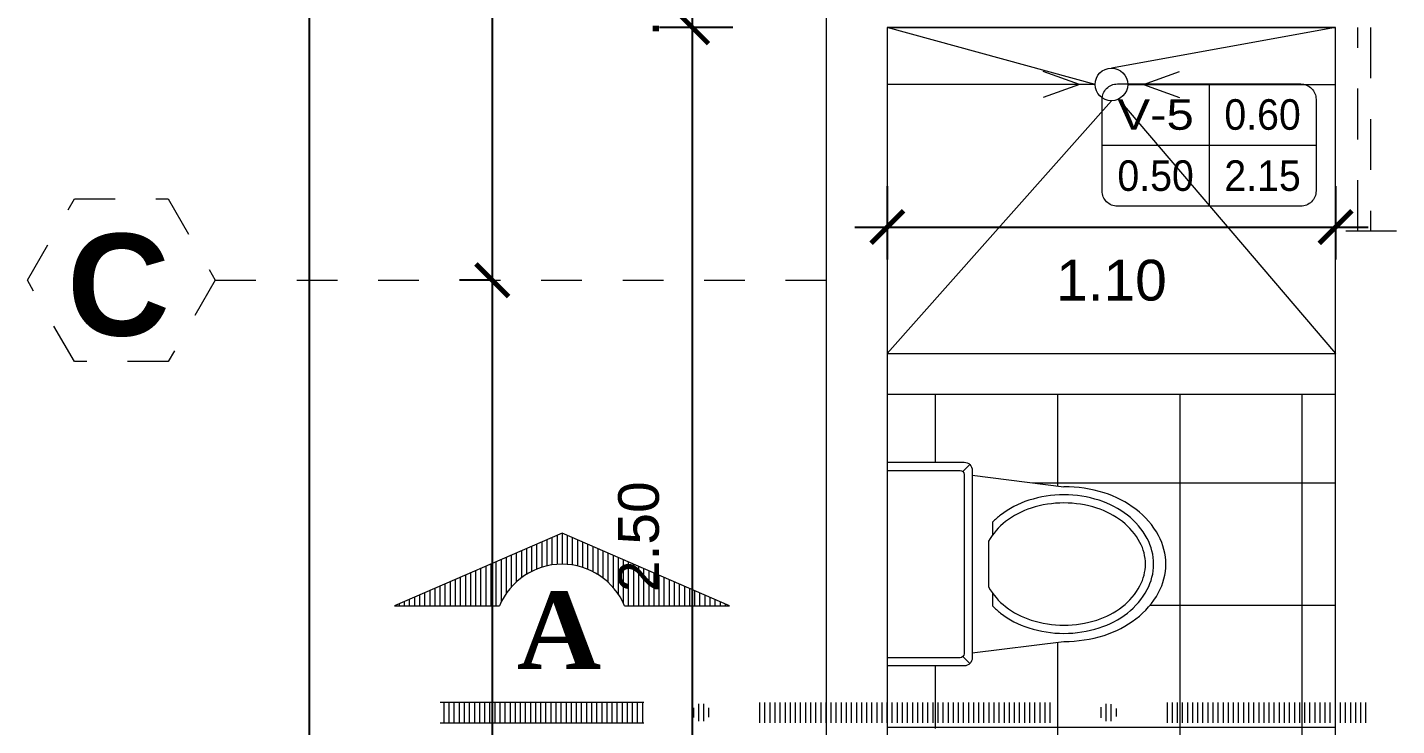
# Model space of a CAD drawing. Header units: millimetres. Extents: x -59 to 123, y 54 to 155.
# Drawn here: x -42.769 to -39.408, y 138.894 to 140.607 of the extents above; entities that cross this region are included whole.
import ezdxf
from ezdxf.enums import TextEntityAlignment as Align

# ---------------------------------------------------------------- set-up
doc = ezdxf.new("R2010")
doc.units = ezdxf.units.MM
for name, pattern in [('ACAD_ISO02W100', [15, 12, -3]), ('CONTINUA', [0]), ('DASHDOT', [25.4, 12.7, -6.35, 0, -6.35]), ('HIDDEN2', [0.1875, 0.125, -0.0625])]:
    doc.linetypes.add(name, pattern=pattern)
doc.layers.get('0').update_dxf_attribs({"lineweight": 9})
doc.layers.get('Defpoints').update_dxf_attribs({"lineweight": 0})
doc.layers.add('A-COT', color=8, linetype='Continuous')
doc.layers.add('A-PROY', color=8, linetype='HIDDEN2')
for name, color, linetype, lineweight in [('DET-CORTE', 86, 'Continuous', 50), ('EJES', 6, 'ACAD_ISO02W100', 5), ('HP-Mobiliario', 251, 'Continuous', 0), ('MUROS', 7, 'Continuous', 80), ('pisos', 251, 'Continuous', 0), ('TEXTOS', 3, 'Continuous', 0), ('VIDRIO', 7, 'Continuous', 5)]:
    doc.layers.add(name, color=color, linetype=linetype, lineweight=lineweight)
doc.styles.add('ARIAL', font='arial.ttf')
doc.styles.add('ARIALREG', font='timesbd.ttf')
doc.styles.add('S', font='romand.shx')
doc.styles.add('STILUS', font='arial.ttf')
doc.styles.add('style1', font='arial.ttf', dxfattribs={"height": 0.1})
doc.dimstyles.new('luis1', dxfattribs={"dimtxt": 0.1, "dimasz": 0.08, "dimexe": 0.08, "dimexo": 0.08, "dimgap": 0.08, "dimtad": 2, "dimzin": 4, "dimdsep": 46, "dimtxsty": 'style1', "dimblk": 'ARCHTICK', "dimcen": 2, "dimdle": 0.08, "dimclrd": 256, "dimclre": 256, "dimclrt": 256, "dimadec": 0, "dimazin": 1, "dimtfac": 1, "dimtix": 1, "dimtmove": 0, "dimatfit": 3, "dimfxl": 1, "dimtolj": 1, "dimarcsym": 0})

# ---------------------------------------------------------------- blocks, each defined once
blk = doc.blocks.new('A$C16406C30')
at = {"layer": 'HP-Mobiliario'}
for p, q in [((0.1885, 0.5), (0, 0.5)), ((0.1785, 0.48), (0, 0.48)), ((0.2026, 0.4941), (0.1856, 0.4771)), ((0.2085, 0.02), (0.2085, 0.48)), ((0.1885, 0.03), (0.1885, 0.47)), ((0.2085, 0.4681), (0.4335, 0.44)), ((0.2585, 0.3218), (0.2585, 0.3528)), ((0.2485, 0.1938), (0.2485, 0.3062)), ((0.2585, 0.1472), (0.2585, 0.1782)), ((0.2085, 0.0319), (0.4335, 0.06)), ((0, 0.02), (0.1785, 0.02)), ((0, 0), (0.1885, 0)), ((0.2026, 0.0059), (0.1856, 0.0229))]:
    blk.add_line(p, q, dxfattribs=at)
for points in [[(0.4335, 0.44, -0.076393), (0.532, 0.4249, -0.086437), (0.6103, 0.3844, -0.105872), (0.6657, 0.3199, -0.125404), (0.6835, 0.25, -0.125404), (0.6657, 0.1801, -0.105872), (0.6103, 0.1156, -0.086437), (0.532, 0.0751, -0.076393), (0.4335, 0.06, -0.076393)], [(0.2585, 0.3528, -0.0362), (0.2779, 0.3702, -0.08725), (0.347, 0.4065, -0.077598), (0.4335, 0.42, -0.077598), (0.52, 0.4065, -0.08725), (0.5891, 0.3702, -0.105601), (0.6378, 0.3127, -0.12364), (0.6535, 0.25, -0.12364), (0.6378, 0.1873, -0.105601), (0.5891, 0.1298, -0.08725), (0.52, 0.0935, -0.077598), (0.4335, 0.08, -0.077598)], [(0.2485, 0.3062, -0.100268), (0.2902, 0.3544, -0.08725), (0.3531, 0.3874, -0.077598), (0.4335, 0.4, -0.077598), (0.5139, 0.3874, -0.08725), (0.5768, 0.3544, -0.105601), (0.6201, 0.3032, -0.12364), (0.6335, 0.25, -0.12364), (0.6201, 0.1968, -0.105601), (0.5768, 0.1456, -0.08725), (0.5139, 0.1126, -0.077598), (0.4335, 0.1, -0.077598)], [(0.4335, 0.1, -0.077598), (0.3531, 0.1126, -0.08725), (0.2902, 0.1456, -0.100268), (0.2485, 0.1938, -0.12364)], [(0.4335, 0.08, -0.077598), (0.347, 0.0935, -0.08725), (0.2779, 0.1298, -0.0362), (0.2585, 0.1472, -0.12364)]]:
    blk.add_lwpolyline(points, format="xyb", dxfattribs=at)
for centre, radius, start, end in [((0.1785, 0.47), 0.01, 0, 90), ((0.1885, 0.48), 0.02, 0, 90), ((0.1785, 0.03), 0.01, 270, 0), ((0.1885, 0.02), 0.02, 270, 0)]:
    blk.add_arc(centre, radius, start, end, dxfattribs=at)
blk = doc.blocks.new('CUADROVANOS3')
blk.add_lwpolyline([(-0.2625, -0.1125), (-0.2625, 0.1125, -0.414214), (-0.225, 0.15), (0.225, 0.15, -0.414214), (0.2625, 0.1125), (0.2625, -0.1125, -0.414214), (0.225, -0.15), (-0.225, -0.15, -0.414214)], format="xyb", close=True)
for points in [[(0, 0.15), (0, -0.15)], [(-0.2625, 0), (0.2625, 0)]]:
    blk.add_lwpolyline(points)
at = {"layer": 'TEXTOS', "style": 'S', "flags": 8}
for tag, width, p, p2 in [('CODIGO', 1.029412, (-0.225, 0.0375), (-0.0375, 0.0375)), ('ALFEIZAR', 0.739437, (0.0375, 0.0375), (0.225, 0.0375)), ('ANCHO', 0.772059, (-0.225, -0.1125), (-0.0375, -0.1125)), ('ALTO', 0.772059, (0.0375, -0.1125), (0.225, -0.1125))]:
    blk.add_attdef(tag, text='', height=0.075, dxfattribs=dict(at, width=width)).set_placement(p, p2, align=Align.FIT)
blk = doc.blocks.new('_ArchTick')
at = {"color": 0, "linetype": 'ByBlock', "const_width": 0.15}
blk.add_lwpolyline([(-0.5, -0.5), (0.5, 0.5)], dxfattribs=at)
blk = doc.blocks.new('*D306')
at = {"layer": 'A-COT', "linetype": 'Continuous', "lineweight": -2, "transparency": 16777216}
for p, q in [((-41.1369, 140.7573), (-41.1369, 140.8373)), ((-41.0369, 140.7573), (-41.2169, 140.7573)), ((-41.1369, 140.7573), (-41.1369, 140.6073)), ((-41.0369, 140.6073), (-41.2169, 140.6073)), ((-41.1369, 140.6073), (-41.1369, 140.5273))]:
    blk.add_line(p, q, dxfattribs=at)
at = {"layer": 'Defpoints', "color": 0, "linetype": 'CONTINUA', "transparency": 16777216}
for p in [(-40.6581, 140.7573), (-41.1369, 140.6073), (-40.6581, 140.6073)]:
    blk.add_point(p, dxfattribs=at)
at = {"layer": 'A-COT', "linetype": 'CONTINUA', "lineweight": -2, "transparency": 16777216, "xscale": 0.08, "yscale": 0.08, "zscale": 0.08}
for p, rotation in [((-41.1369, 140.7573), 270), ((-41.1369, 140.6073), 90)]:
    blk.add_blockref('_ArchTick', p, dxfattribs=dict(at, rotation=rotation))
at = {"layer": 'A-COT', "linetype": 'CONTINUA', "lineweight": 5, "transparency": 16777216, "insert": (-41.268, 140.6823), "char_height": 0.1, "attachment_point": 5, "rotation": 90, "style": 'style1'}
blk.add_mtext('\\A1;.15', dxfattribs=at)
blk = doc.blocks.new('*D307')
at = {"layer": 'A-COT', "linetype": 'Continuous', "lineweight": -2, "transparency": 16777216}
for p, q in [((-41.1369, 140.6873), (-41.1369, 138.0273)), ((-41.0369, 140.6073), (-41.2169, 140.6073)), ((-41.0369, 138.1073), (-41.2169, 138.1073))]:
    blk.add_line(p, q, dxfattribs=at)
at = {"layer": 'Defpoints', "color": 0, "linetype": 'CONTINUA', "transparency": 16777216}
for p in [(-40.6581, 140.6073), (-41.1369, 138.1073), (-40.6581, 138.1073)]:
    blk.add_point(p, dxfattribs=at)
at = {"layer": 'A-COT', "linetype": 'CONTINUA', "lineweight": -2, "transparency": 16777216, "xscale": 0.08, "yscale": 0.08, "zscale": 0.08}
for p, rotation in [((-41.1369, 140.6073), 90), ((-41.1369, 138.1073), 270)]:
    blk.add_blockref('_ArchTick', p, dxfattribs=dict(at, rotation=rotation))
at = {"layer": 'A-COT', "linetype": 'CONTINUA', "lineweight": 5, "transparency": 16777216, "insert": (-41.268, 139.3573), "char_height": 0.1, "attachment_point": 5, "rotation": 90, "style": 'style1'}
blk.add_mtext('\\A1;2.50', dxfattribs=at)
blk = doc.blocks.new('*D343')
at = {"layer": 'A-COT', "linetype": 'Continuous', "lineweight": -2, "transparency": 16777216}
for p, q in [((-40.6581, 140.2173), (-40.6581, 140.0373)), ((-39.5581, 140.2173), (-39.5581, 140.0373)), ((-40.7381, 140.1173), (-39.4781, 140.1173))]:
    blk.add_line(p, q, dxfattribs=at)
at = {"layer": 'Defpoints', "color": 0, "linetype": 'CONTINUA', "transparency": 16777216}
for p in [(-40.6581, 140.6073), (-39.5581, 140.6073), (-39.5581, 140.1173)]:
    blk.add_point(p, dxfattribs=at)
at = {"layer": 'A-COT', "linetype": 'CONTINUA', "lineweight": -2, "transparency": 16777216, "xscale": 0.08, "yscale": 0.08, "zscale": 0.08, "rotation": 180}
blk.add_blockref('_ArchTick', (-40.6581, 140.1173), dxfattribs=at)
at = {"layer": 'A-COT', "linetype": 'CONTINUA', "lineweight": -2, "transparency": 16777216, "xscale": 0.08, "yscale": 0.08, "zscale": 0.08}
blk.add_blockref('_ArchTick', (-39.5581, 140.1173), dxfattribs=at)
at = {"layer": 'A-COT', "linetype": 'CONTINUA', "lineweight": 5, "transparency": 16777216, "insert": (-40.1081, 139.9862), "char_height": 0.1, "attachment_point": 5, "style": 'style1'}
blk.add_mtext('\\A1;1.10', dxfattribs=at)
blk = doc.blocks.new('*D1234')
at = {"layer": 'A-COT', "linetype": 'Continuous', "lineweight": -2, "transparency": 16777216}
for p, q in [((-42.0774, 150.6123), (-42.0774, 131.4523)), ((-41.9774, 150.5323), (-42.1574, 150.5323)), ((-41.9774, 131.5323), (-42.1574, 131.5323))]:
    blk.add_line(p, q, dxfattribs=at)
at = {"layer": 'Defpoints', "color": 0, "linetype": 'CONTINUA', "transparency": 16777216}
for p in [(-40.8081, 150.5323), (-42.0774, 131.5323), (-40.8081, 131.5323)]:
    blk.add_point(p, dxfattribs=at)
at = {"layer": 'A-COT', "linetype": 'CONTINUA', "lineweight": -2, "transparency": 16777216, "xscale": 0.08, "yscale": 0.08, "zscale": 0.08}
for p, rotation in [((-42.0774, 150.5323), 90), ((-42.0774, 131.5323), 270)]:
    blk.add_blockref('_ArchTick', p, dxfattribs=dict(at, rotation=rotation))
at = {"layer": 'A-COT', "linetype": 'CONTINUA', "lineweight": 5, "transparency": 16777216, "insert": (-42.2085, 141.0323), "char_height": 0.1, "attachment_point": 5, "rotation": 90, "style": 'style1'}
blk.add_mtext('\\A1;19.00', dxfattribs=at)
blk = doc.blocks.new('*D1224')
at = {"layer": 'A-COT', "linetype": 'Continuous', "lineweight": -2, "transparency": 16777216}
for p, q in [((-41.6278, 142.4147), (-41.6278, 139.9067)), ((-41.5278, 142.3347), (-41.7078, 142.3347)), ((-41.6278, 139.9867), (-41.7078, 139.9867))]:
    blk.add_line(p, q, dxfattribs=at)
at = {"layer": 'Defpoints', "color": 0, "linetype": 'CONTINUA', "transparency": 16777216}
for p in [(-41.2286, 142.3347), (-41.6278, 139.9867), (-41.5572, 139.9867)]:
    blk.add_point(p, dxfattribs=at)
at = {"layer": 'A-COT', "linetype": 'CONTINUA', "lineweight": -2, "transparency": 16777216, "xscale": 0.08, "yscale": 0.08, "zscale": 0.08}
for p, rotation in [((-41.6278, 142.3347), 90), ((-41.6278, 139.9867), 270)]:
    blk.add_blockref('_ArchTick', p, dxfattribs=dict(at, rotation=rotation))
at = {"layer": 'A-COT', "linetype": 'CONTINUA', "lineweight": 5, "transparency": 16777216, "insert": (-41.7589, 141.1607), "char_height": 0.1, "attachment_point": 5, "rotation": 90, "style": 'style1'}
blk.add_mtext('\\A1;2.35', dxfattribs=at)
blk = doc.blocks.new('*D1225')
at = {"layer": 'A-COT', "linetype": 'Continuous', "lineweight": -2, "transparency": 16777216}
for p, q in [((-41.6278, 140.0667), (-41.6278, 136.5334)), ((-41.6278, 139.9867), (-41.7078, 139.9867)), ((-41.6278, 136.6134), (-41.7078, 136.6134))]:
    blk.add_line(p, q, dxfattribs=at)
at = {"layer": 'Defpoints', "color": 0, "linetype": 'CONTINUA', "transparency": 16777216}
for p in [(-41.5572, 139.9867), (-41.6278, 136.6134), (-41.5572, 136.6134)]:
    blk.add_point(p, dxfattribs=at)
at = {"layer": 'A-COT', "linetype": 'CONTINUA', "lineweight": -2, "transparency": 16777216, "xscale": 0.08, "yscale": 0.08, "zscale": 0.08}
for p, rotation in [((-41.6278, 139.9867), 90), ((-41.6278, 136.6134), 270)]:
    blk.add_blockref('_ArchTick', p, dxfattribs=dict(at, rotation=rotation))
at = {"layer": 'A-COT', "linetype": 'CONTINUA', "lineweight": 5, "transparency": 16777216, "insert": (-41.7589, 138.3001), "char_height": 0.1, "attachment_point": 5, "rotation": 90, "style": 'style1'}
blk.add_mtext('\\A1;3.37', dxfattribs=at)

msp = doc.modelspace()

# ---------------------------------------------------------------- hatches: boundary and pattern name
at = {"layer": 'DET-CORTE', "linetype": 'DASHDOT', "lineweight": 5, "ltscale": 0.1}
h = msp.add_hatch(dxfattribs=at)
h.set_pattern_fill('ANSI31', color=256, scale=0.1, angle=45, style=0)
h.set_pattern_definition([(90, (-159.130443, 94.118253), (-0.0125, 8e-19), [])])
h.paths.add_polyline_path([(-41.8677, 139.1877), (-41.4564, 139.3656), (-41.0452, 139.1877), (-41.3028, 139.1877, 0.66397), (-41.6101, 139.1877)])
h = msp.add_hatch(dxfattribs=at)
h.set_pattern_fill('ANSI31', color=256, scale=0.1, angle=45, style=0)
h.set_pattern_definition([(90, (74.454158, 99.556699), (0.0125, -8e-19), [])])
h.paths.add_polyline_path([(-39.4743, 138.9505), (-39.4743, 138.9005), (-39.9743, 138.9005), (-39.9743, 138.9505)])
h.paths.add_polyline_path([(-40.0936, 138.9257, -1), (-40.1378, 138.9257, -1)])
h.paths.add_polyline_path([(-40.2563, 138.9505), (-40.2563, 138.9005), (-40.9735, 138.9005), (-40.9735, 138.9505)])
h.paths.add_polyline_path([(-41.0926, 138.9257, -1), (-41.1368, 138.9257, -1)])
h.paths.add_polyline_path([(-41.2555, 138.9505), (-41.2555, 138.9005), (-41.7555, 138.9005), (-41.7555, 138.9505)])
at = {"layer": 'pisos', "lineweight": 5}
h = msp.add_hatch(dxfattribs=at)
h.set_pattern_fill('_USER', color=256, scale=0.3, angle=90, double=1, pattern_type=0)
h.set_pattern_definition([(90, (-122.13995, 144.88946), (-0.3, 2e-17), []), (180, (-122.13995, 144.88946), (-4e-17, -0.3), [])])
h.paths.add_polyline_path([(-39.5581, 139.7073), (-40.6581, 139.7073), (-40.6581, 139.5401), (-40.4696, 139.5401, -0.414214), (-40.4496, 139.5201), (-40.4496, 139.5082), (-40.2246, 139.4801, -0.076393), (-40.1262, 139.465, -0.086437), (-40.0479, 139.4244, -0.105872), (-39.9924, 139.36, -0.125404), (-39.9746, 139.2901, -0.125404), (-39.9924, 139.2202, -0.105872), (-40.0479, 139.1557, -0.086437), (-40.1262, 139.1152, -0.076393), (-40.2246, 139.1001), (-40.4496, 139.072), (-40.4496, 139.0601, -0.414214), (-40.4696, 139.0401), (-40.6581, 139.0401), (-40.6581, 138.8869), (-40.334, 138.8869, -0.414214), (-40.2621, 138.815), (-40.2621, 138.4307, -0.414214), (-40.334, 138.3589), (-40.6581, 138.3589), (-40.6581, 138.1073), (-40.3081, 138.1073), (-40.3081, 138.0406), (-40.2867, 138.0406, -0.263699), (-39.925, 138.6367), (-39.9239, 138.6374), (-39.8967, 138.5904), (-39.8924, 138.5929), (-39.8903, 138.5894), (-39.8785, 138.5962, -0.031911), (-39.8787, 138.5994, -1), (-39.8283, 138.5994, -0.60997), (-39.8681, 138.5789), (-39.8802, 138.5719), (-39.8783, 138.5686), (-39.8827, 138.5661), (-39.5793, 138.0406), (-39.5581, 138.0406)])
h.paths.add_polyline_path([(-39.9007, 138.5556), (-39.905, 138.5531), (-39.9069, 138.5565), (-39.919, 138.5495, -0.024441), (-39.9189, 138.547, -1), (-39.9693, 138.547, -0.620259), (-39.9289, 138.5671), (-39.917, 138.5739), (-39.9191, 138.5775), (-39.9147, 138.5799), (-39.9419, 138.627, 0.264315), (-40.287, 138.0194), (-40.2764, 138.0194), (-40.2764, 137.9573), (-39.5899, 137.9573), (-39.5899, 138.0194), (-39.5793, 138.0194), (-39.5793, 138.0406), (-39.5973, 138.0302)])

# ---------------------------------------------------------------- linework, layer by layer
at = {"lineweight": 5}
for p, q in [((-40.6581, 139.8073), (-39.5581, 139.8073)), ((-40.6581, 139.7073), (-39.5581, 139.7073))]:
    msp.add_line(p, q, dxfattribs=at)
at = {"layer": 'A-COT', "lineweight": 5}
for p, q in [((-40.1481, 140.4673), (-40.6581, 140.6073)), ((-39.5581, 140.6073), (-40.1081, 140.5073)), ((-40.1868, 140.4673), (-40.2756, 140.4993)), ((-40.0295, 140.4673), (-39.9407, 140.4993)), ((-40.1481, 140.4673), (-40.6581, 140.4673)), ((-40.1868, 140.4673), (-40.2756, 140.4353)), ((-40.0681, 140.4673), (-39.5581, 140.4673)), ((-40.0295, 140.4673), (-39.9407, 140.4353)), ((-40.1081, 140.4273), (-40.6581, 139.8073)), ((-40.0906, 140.4313), (-39.5581, 139.8073))]:
    msp.add_line(p, q, dxfattribs=at)
msp.add_circle((-40.1081, 140.4673), 0.04, dxfattribs=at)
at = {"layer": 'A-PROY', "lineweight": 5}
for p, q in [((-39.503, 140.1073), (-39.503, 140.6073)), ((-39.4726, 140.6073), (-39.4726, 140.1073)), ((-39.4081, 140.1073), (-39.5581, 140.1073))]:
    msp.add_line(p, q, dxfattribs=at)
at = {"layer": 'DET-CORTE', "linetype": 'DASHDOT', "lineweight": 5, "ltscale": 0.1}
for p, q in [((-41.2555, 138.9505), (-41.7555, 138.9505)), ((-41.2555, 138.9505), (-41.7555, 138.9505)), ((-41.2555, 138.9505), (-41.7555, 138.9505)), ((-41.7555, 138.9005), (-41.2555, 138.9005)), ((-41.7555, 138.9005), (-41.2555, 138.9005)), ((-41.7555, 138.9005), (-41.2555, 138.9005))]:
    msp.add_line(p, q, dxfattribs=at)
msp.add_lwpolyline([(-41.4564, 139.3656), (-41.8677, 139.1877), (-41.6101, 139.1877, -0.66397), (-41.3028, 139.1877), (-41.0452, 139.1877)], format="xyb", close=True, dxfattribs=at)
at = {"layer": 'EJES', "lineweight": 5, "ltscale": 0.003}
msp.add_line((-42.3076, 139.9867), (-40.8067, 139.9867), dxfattribs=at)
msp.add_lwpolyline([(-42.6534, 139.7871), (-42.7687, 139.9867), (-42.6534, 140.1863), (-42.4229, 140.1863), (-42.3076, 139.9867), (-42.4229, 139.7871)], close=True, dxfattribs=at)
at = {"layer": 'MUROS', "lineweight": 5}
for p, q in [((-40.8081, 150.5323), (-40.8081, 135.1073)), ((-40.6581, 140.6073), (-39.5581, 140.6073))]:
    msp.add_line(p, q, dxfattribs=at)
at = {"layer": 'MUROS', "linetype": 'CONTINUA', "lineweight": 5}
for p, q in [((-40.6581, 140.6073), (-40.6581, 138.1073)), ((-39.5581, 140.6073), (-40.6581, 140.6073)), ((-40.6581, 140.6073), (-40.6581, 138.1073)), ((-39.5581, 137.9573), (-39.5581, 140.6073))]:
    msp.add_line(p, q, dxfattribs=at)

# ---------------------------------------------------------------- block references
at = {"layer": 'HP-Mobiliario', "lineweight": 5, "xscale": -1, "rotation": 180}
msp.add_blockref('A$C16406C30', (-40.6581, 139.5401), dxfattribs=at)
at = {"layer": 'VIDRIO', "lineweight": 5, "ltscale": 0.25}
ref = msp.add_blockref('CUADROVANOS3', (-39.8684, 140.3185), dxfattribs=at)
ref.add_attrib('CODIGO', 'V-5', dxfattribs={"layer": 'TEXTOS', "color": 2, "height": 0.075, "style": 'ARIAL', "width": 1.149984, "flags": 8}).set_placement((-40.0934, 140.356), (-39.9059, 140.356), align=Align.FIT)
ref.add_attrib('ALTO', '2.15', dxfattribs={"layer": 'TEXTOS', "color": 2, "height": 0.075, "style": 'ARIAL', "width": 0.919468, "flags": 8}).set_placement((-39.8309, 140.206), (-39.6434, 140.206), align=Align.FIT)
ref.add_attrib('ANCHO', '0.50', dxfattribs={"layer": 'TEXTOS', "color": 2, "height": 0.075, "style": 'ARIAL', "width": 0.919468, "flags": 8}).set_placement((-40.0934, 140.206), (-39.9059, 140.206), align=Align.FIT)
ref.add_attrib('ALFEIZAR', '0.60', dxfattribs={"layer": 'TEXTOS', "color": 2, "height": 0.075, "style": 'ARIAL', "width": 0.919468, "flags": 8}).set_placement((-39.8309, 140.356), (-39.6434, 140.356), align=Align.FIT)

# ---------------------------------------------------------------- texts
at = {"layer": 'DET-CORTE', "linetype": 'DASHDOT', "lineweight": 5, "ltscale": 0.1, "style": 'ARIALREG', "flags": 4}
msp.add_attdef('A', text='A', height=0.19, dxfattribs=at).set_placement((-41.4638, 139.0328), align=Align.CENTER)
at = {"layer": 'EJES', "lineweight": 5, "insert": (-42.5452, 140.1008), "char_height": 0.25, "width": 0.015384, "attachment_point": 2, "style": 'STILUS'}
msp.add_mtext('{\\fArial|b1|i0|c0|p34;C}', dxfattribs=at)

# ---------------------------------------------------------------- dimensions: what is measured, and where the dimension line sits
at = {"layer": 'A-COT', "linetype": 'CONTINUA', "lineweight": 5}
for base, p1, p2, override, picture, middle in [((-42.0774, 131.5323), (-40.8081, 150.5323), (-40.8081, 131.5323), {"dimfxl": 0.1, "dimfxlon": 1, "dimarcsym": 2}, '*D1234', (-42.2085, 141.0323)), ((-41.6278, 139.9867), (-41.2286, 142.3347), (-41.5572, 139.9867), {"dimtmove": 1, "dimfxl": 0.1, "dimfxlon": 1, "dimarcsym": 2}, '*D1224', (-41.7589, 141.1607)), ((-41.1369, 140.6073), (-40.6581, 140.7573), (-40.6581, 140.6073), {"dimtmove": 1, "dimfxl": 0.1, "dimfxlon": 1, "dimarcsym": 2}, '*D306', (-41.268, 140.6823)), ((-41.1369, 138.1073), (-40.6581, 140.6073), (-40.6581, 138.1073), {"dimtmove": 1, "dimfxl": 0.1, "dimfxlon": 1, "dimarcsym": 2}, '*D307', (-41.268, 139.3573)), ((-41.6278, 136.6134), (-41.5572, 139.9867), (-41.5572, 136.6134), {"dimtmove": 1, "dimfxl": 0.1, "dimfxlon": 1, "dimarcsym": 2}, '*D1225', (-41.7589, 138.3001))]:
    dim = msp.add_linear_dim(base=base, p1=p1, p2=p2, angle=90, dimstyle='luis1', override=override, dxfattribs=at)
    dim.commit()
    dim.dimension.update_dxf_attribs({"geometry": picture, "text_midpoint": middle})
dim = msp.add_linear_dim(base=(-39.5581, 140.1173), p1=(-40.6581, 140.6073), p2=(-39.5581, 140.6073), dimstyle='luis1', override={"dimfxl": 0.1, "dimfxlon": 1, "dimarcsym": 2}, dxfattribs=at)
dim.commit()
dim.dimension.update_dxf_attribs({"geometry": '*D343', "text_midpoint": (-40.1081, 139.9862)})

doc.saveas('drawing.dxf')
